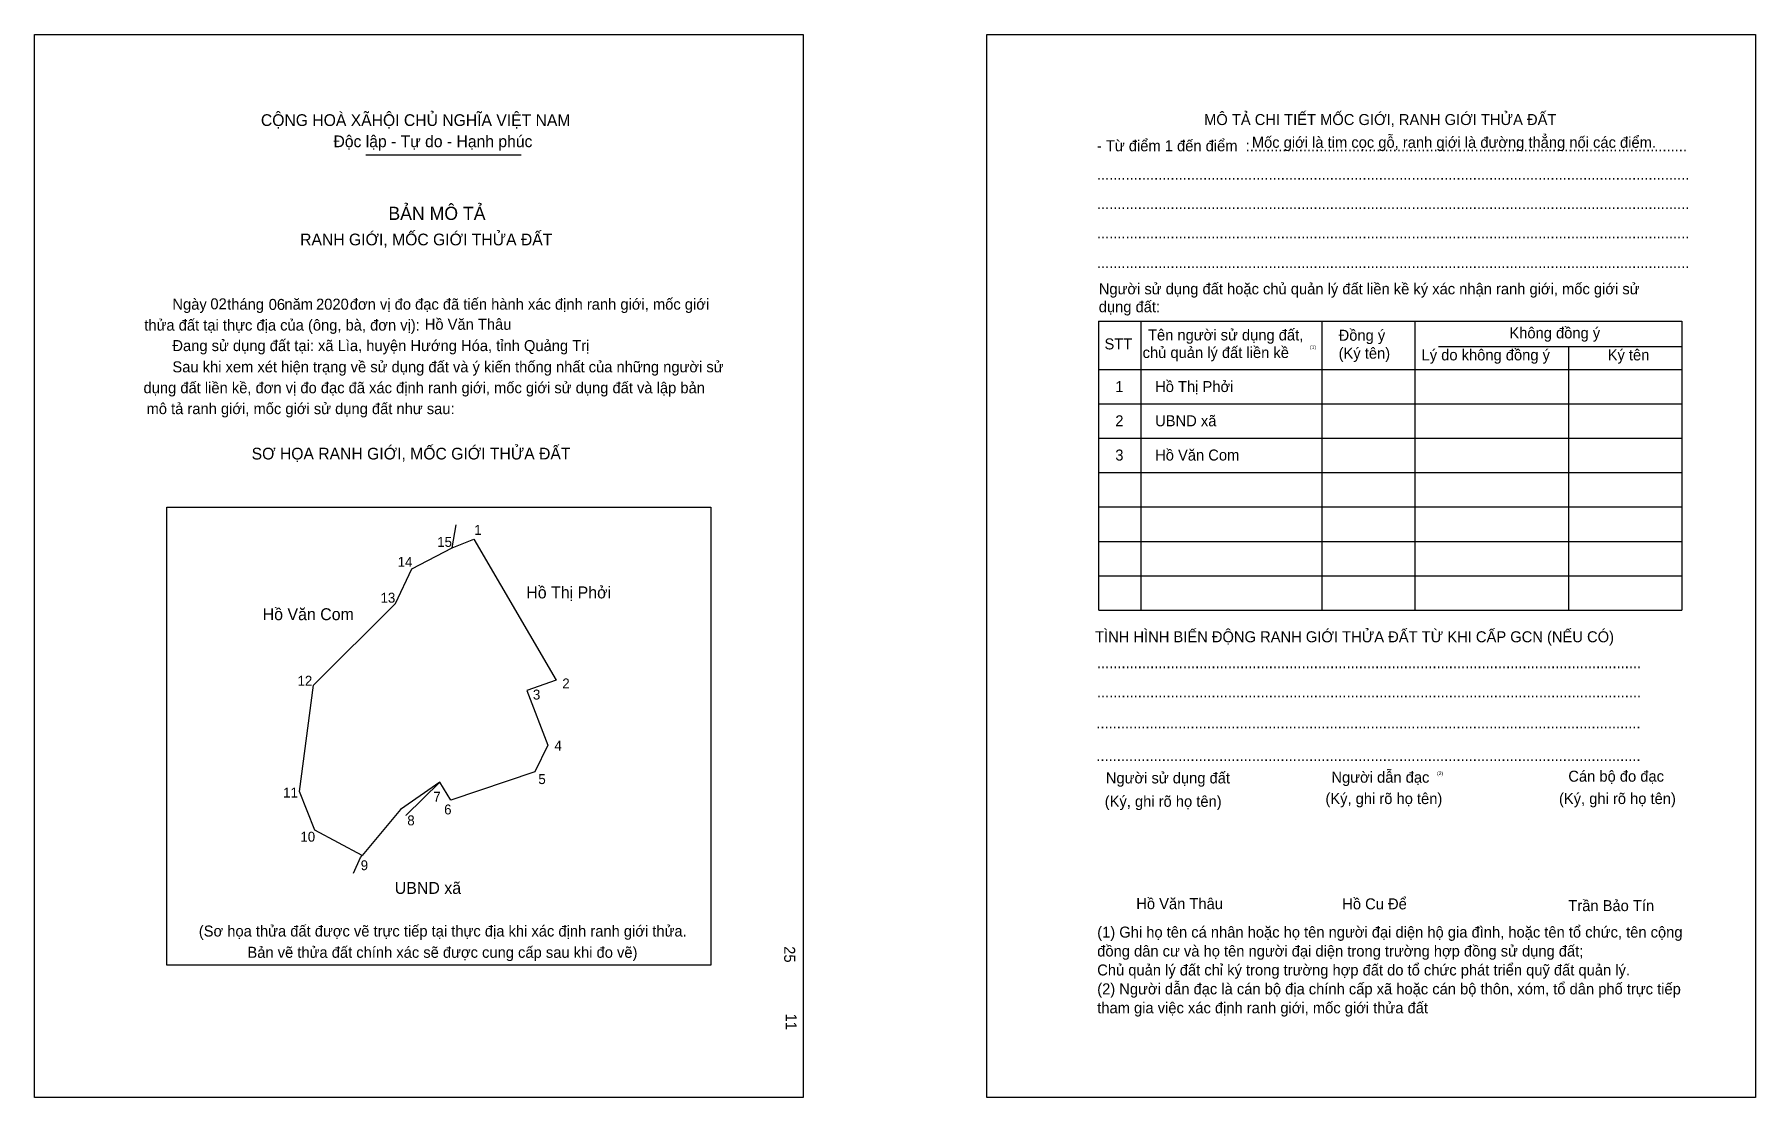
# Model space of a CAD drawing. Extents: x 549462 to 550099, y 1825140 to 1825534.
import ezdxf

# ---------------------------------------------------------------- set-up
doc = ezdxf.new("R2010")
doc.units = 0
for name, color, linetype in [('bmtKhungInTrang1', 7, 'Continuous'), ('bmtKhungInTrang2', 7, 'Continuous'), ('bmtNoiDung', 7, 'Continuous'), ('bmtTemplate', 7, 'Continuous'), ('CanhThua', 7, 'Continuous'), ('RauThua', 7, 'Continuous'), ('SoHieuDinhThua', 7, 'Continuous'), ('TenChuLanCan', 7, 'Continuous')]:
    doc.layers.add(name, color=color, linetype=linetype)

msp = doc.modelspace()

# ---------------------------------------------------------------- linework, layer by layer
at = {"layer": 'bmtKhungInTrang1'}
msp.add_lwpolyline([(549462.46, 1825533.57), (549746.83, 1825533.57), (549746.83, 1825140.25), (549462.46, 1825140.25)], close=True, dxfattribs=at)
at = {"layer": 'bmtKhungInTrang2'}
msp.add_lwpolyline([(549814.65, 1825533.57), (550099.01, 1825533.57), (550099.01, 1825140.25), (549814.65, 1825140.25)], close=True, dxfattribs=at)
at = {"layer": 'bmtTemplate'}
for p, q in [((549585.01, 1825488.99), (549642.51, 1825488.99)), ((549871.69, 1825427.48), (549871.69, 1825320.56)), ((549938.59, 1825427.48), (549938.59, 1825320.56)), ((549973, 1825427.61), (549973, 1825320.56)), ((550071.79, 1825427.48), (550071.79, 1825320.56)), ((549981.73, 1825418.06), (550071.79, 1825418.06)), ((549856.1, 1825409.66), (550071.79, 1825409.66)), ((549856.1, 1825396.93), (550071.79, 1825396.93)), ((549856.1, 1825384.2), (550071.79, 1825384.2)), ((549856.1, 1825371.47), (550071.79, 1825371.47)), ((549856.1, 1825358.74), (550071.79, 1825358.74)), ((549856.1, 1825346.01), (550071.79, 1825346.01)), ((549856.1, 1825333.28), (550071.79, 1825333.28)), ((549856.1, 1825320.56), (550071.79, 1825320.56))]:
    msp.add_line(p, q, dxfattribs=at)
for points in [[(549855.96, 1825427.48), (550071.79, 1825427.48)], [(549855.96, 1825427.48), (549855.96, 1825320.56)], [(550029.81, 1825417.93), (550029.81, 1825320.56)]]:
    msp.add_lwpolyline(points, dxfattribs=at)
msp.add_lwpolyline([(549511.39, 1825189.24), (549511.39, 1825358.73), (549712.6, 1825358.73), (549712.6, 1825189.24)], close=True, dxfattribs=at)
at = {"layer": 'CanhThua'}
for p, q in [((549602.09, 1825335.91), (549616.93, 1825343.64)), ((549616.93, 1825343.64), (549624.92, 1825346.79)), ((549624.92, 1825346.79), (549655.48, 1825294.72)), ((549595.95, 1825323.05), (549602.09, 1825335.91)), ((549565.65, 1825292.83), (549595.95, 1825323.05)), ((549560.47, 1825253.54), (549565.65, 1825292.83)), ((549655.48, 1825294.72), (549644.63, 1825290.89)), ((549644.63, 1825290.89), (549652.39, 1825270.65)), ((549652.39, 1825270.65), (549647.59, 1825260.82)), ((549647.59, 1825260.82), (549616.49, 1825250.29)), ((549566.18, 1825239.2), (549560.47, 1825253.54)), ((549612.34, 1825256.95), (549597.85, 1825246.85)), ((549616.49, 1825250.29), (549612.34, 1825256.95)), ((549597.85, 1825246.85), (549583.68, 1825229.81)), ((549583.68, 1825229.81), (549566.18, 1825239.2))]:
    msp.add_line(p, q, dxfattribs=at)
at = {"layer": 'RauThua'}
for p, q in [((549616.93, 1825343.64), (549618.43, 1825352.12)), ((549599.97, 1825244.71), (549612.34, 1825256.95)), ((549599.93, 1825244.66), (549599.97, 1825244.71)), ((549580.44, 1825223.24), (549583.11, 1825229.13)), ((549583.11, 1825229.13), (549583.68, 1825229.81))]:
    msp.add_line(p, q, dxfattribs=at)

# ---------------------------------------------------------------- texts
at = {"layer": 'bmtNoiDung'}
for s, height, p in [('02', 4.069, (549527.54, 1825431.86)), ('06', 4.069, (549549.11, 1825431.64)), ('2020', 4.069, (549566.62, 1825431.73)), ('Hồ Văn Thâu', 4.0688, (549606.82, 1825424.29)), ('1', 4.07, (549862.22, 1825401.26)), ('Hồ Thị Phởi ', 4.0688, (549876.94, 1825401.26)), ('2', 4.07, (549862.22, 1825388.59)), ('UBND xã ', 4.069, (549876.94, 1825388.59)), ('3', 4.07, (549862.22, 1825375.92)), ('Hồ Văn Com ', 4.0688, (549876.94, 1825375.92)), ('Hồ Văn Thâu', 4.0688, (549869.97, 1825209.96))]:
    msp.add_text(s, height=height, dxfattribs=at).set_placement(p)
for s, p in [('25', (549739.75, 1825196.24)), ('11', (549740.33, 1825171.34))]:
    msp.add_text(s, height=4.069, rotation=270, dxfattribs=at).set_placement(p)
at = {"layer": 'bmtTemplate'}
for s, height, p in [('CỘNG HOÀ XÃHỘI CHỦ NGHĨA VIỆT NAM', 4.34, (549546.23, 1825499.69)), ('MÔ TẢ CHI TIẾT MỐC GIỚI, RANH GIỚI THỬA ĐẤT', 4.0672, (549895.05, 1825500.04)), ('Độc lập - Tự do - Hạnh phúc', 4.34, (549573.07, 1825491.84)), ('- Từ điểm 1 đến điểm  :...........................................................................................................', 4.06724, (549855.41, 1825490.34)), ('Mốc giới là tim cọc gỗ, ranh giới là đường thẳng nối các điểm.', 4.0672, (549912.7, 1825491.61)), ('.................................................................................................................................................', 4.06724, (549855.41, 1825479.8)), ('BẢN MÔ TẢ', 4.883, (549593.38, 1825464.94)), ('.................................................................................................................................................', 4.06724, (549855.41, 1825468.98)), ('RANH GIỚI, MỐC GIỚI THỬA ĐẤT', 4.34, (549560.74, 1825455.53)), ('.................................................................................................................................................', 4.06724, (549855.41, 1825458.16)), ('.................................................................................................................................................', 4.06724, (549855.41, 1825447.09)), ('Người sử dụng đất hoặc chủ quản lý đất liền kề ký xác nhận ranh giới, mốc giới sử', 4.0672, (549856.1, 1825437.41)), ('Ngày     tháng     năm         đơn vị đo đạc đã tiến hành xác định ranh giới, mốc giới ', 4.0688, (549513.49, 1825431.73)), ('dụng đất:', 4.067, (549856.1, 1825430.79)), ('thửa đất tại thực địa của (ông, bà, đơn vị):', 4.0688, (549503.11, 1825424)), ('Tên người sử dụng đất,', 4.0672, (549874.32, 1825420.35)), ('Đồng ý', 4.067, (549944.81, 1825420.23)), ('Không đồng ý', 4.0672, (550007.97, 1825421.12)), ('Đang sử dụng đất tại: xã Lìa, huyện Hướng Hóa, tỉnh Quảng Trị', 4.0688, (549513.49, 1825416.41)), ('STT', 4.067, (549858.22, 1825417.04)), ('chủ quản lý đất liền kề', 4.0672, (549872.32, 1825413.85)), ('(1)', 1.356, (549934.18, 1825417.19)), ('(Ký tên)', 4.067, (549944.81, 1825413.61)), ('Sau khi xem xét hiện trạng về sử dụng đất và ý kiến thống nhất của những người sử ', 4.0688, (549513.49, 1825408.55)), ('Lý do không đồng ý', 4.0672, (549975.49, 1825412.97)), ('Ký tên', 4.067, (550044.32, 1825412.97)), ('dụng đất liền kề, đơn vị đo đạc đã xác định ranh giới, mốc giới sử dụng đất và lập bản', 4.0688, (549502.81, 1825400.82)), ('mô tả ranh giới, mốc giới sử dụng đất như sau:', 4.0688, (549503.93, 1825393.09)), ('SƠ HỌA RANH GIỚI, MỐC GIỚI THỬA ĐẤT', 4.34, (549542.8, 1825376.31)), ('TÌNH HÌNH BIẾN ĐỘNG RANH GIỚI THỬA ĐẤT TỪ KHI CẤP GCN (NẾU CÓ)', 4.0672, (549854.72, 1825308.69)), ('.....................................................................................................................................', 4.07334, (549855.41, 1825299.11)), ('.....................................................................................................................................', 4.07334, (549855.41, 1825288.29)), ('.....................................................................................................................................', 4.07334, (549855.2, 1825276.84)), ('.....................................................................................................................................', 4.07334, (549855.2, 1825264.74)), ('Người sử dụng đất', 4.0672, (549858.72, 1825256.47)), ('Người dẫn đạc', 4.0672, (549942.14, 1825256.73)), ('(2)', 1.356, (549981.2, 1825259.53)), ('Cán bộ đo đạc', 4.0672, (550029.76, 1825257.11)), ('(Ký, ghi rõ họ tên)', 4.0672, (549939.93, 1825248.84)), ('(Ký, ghi rõ họ tên)', 4.0672, (550026.31, 1825248.84)), ('(Ký, ghi rõ họ tên)', 4.0672, (549858.31, 1825247.82)), ('Hồ Cu Để', 4.067, (549946.15, 1825209.88)), ('Trần Bảo Tín', 4.0672, (550029.76, 1825209.22)), ('(Sơ họa thửa đất được vẽ trực tiếp tại thực địa khi xác định ranh giới thửa.', 4.0688, (549523.26, 1825199.83)), ('(1) Ghi họ tên cá nhân hoặc họ tên người đại diện hộ gia đình, hoặc tên tổ chức, tên cộng', 4.0672, (549855.53, 1825199.44)), ('Bản vẽ thửa đất chính xác sẽ được cung cấp sau khi đo vẽ)', 4.0688, (549541.25, 1825191.96)), ('đồng dân cư và họ tên người đại diện trong trường hợp đồng sử dụng đất;', 4.0672, (549855.53, 1825192.44)), ('Chủ quản lý đất chỉ ký trong trường hợp đất do tổ chức phát triển quỹ đất quản lý.', 4.0672, (549855.53, 1825185.43)), ('(2) Người dẫn đạc là cán bộ địa chính cấp xã hoặc cán bộ thôn, xóm, tổ dân phố trực tiếp', 4.0672, (549855.53, 1825178.43)), ('tham gia việc xác định ranh giới, mốc giới thửa đất', 4.0672, (549855.53, 1825171.43))]:
    msp.add_text(s, height=height, dxfattribs=at).set_placement(p)
at = {"layer": 'SoHieuDinhThua'}
for s, height, p in [('1', 3.67, (549625.1, 1825348.42)), ('15', 3.671, (549611.43, 1825343.97)), ('14', 3.671, (549596.83, 1825336.62)), ('13', 3.671, (549590.47, 1825323.33)), ('12', 3.671, (549559.76, 1825292.62)), ('3', 3.67, (549646.83, 1825287.51)), ('2', 3.67, (549657.69, 1825291.62)), ('4', 3.67, (549654.8, 1825268.65)), ('5', 3.67, (549648.84, 1825256.23)), ('11', 3.671, (549554.45, 1825251.25)), ('7', 3.67, (549610, 1825249.72)), ('6', 3.67, (549614, 1825245)), ('8', 3.67, (549600.37, 1825240.96)), ('10', 3.671, (549560.83, 1825234.92)), ('9', 3.67, (549583.14, 1825224.37))]:
    msp.add_text(s, height=height, dxfattribs=at).set_placement(p)
at = {"layer": 'TenChuLanCan'}
for s, height, p in [('Hồ Thị Phởi', 4.4053, (549644.37, 1825324.93)), ('Hồ Văn Com', 4.405, (549546.88, 1825316.87)), ('UBND xã', 4.405, (549595.73, 1825215.6))]:
    msp.add_text(s, height=height, dxfattribs=at).set_placement(p)

doc.saveas('drawing.dxf')
